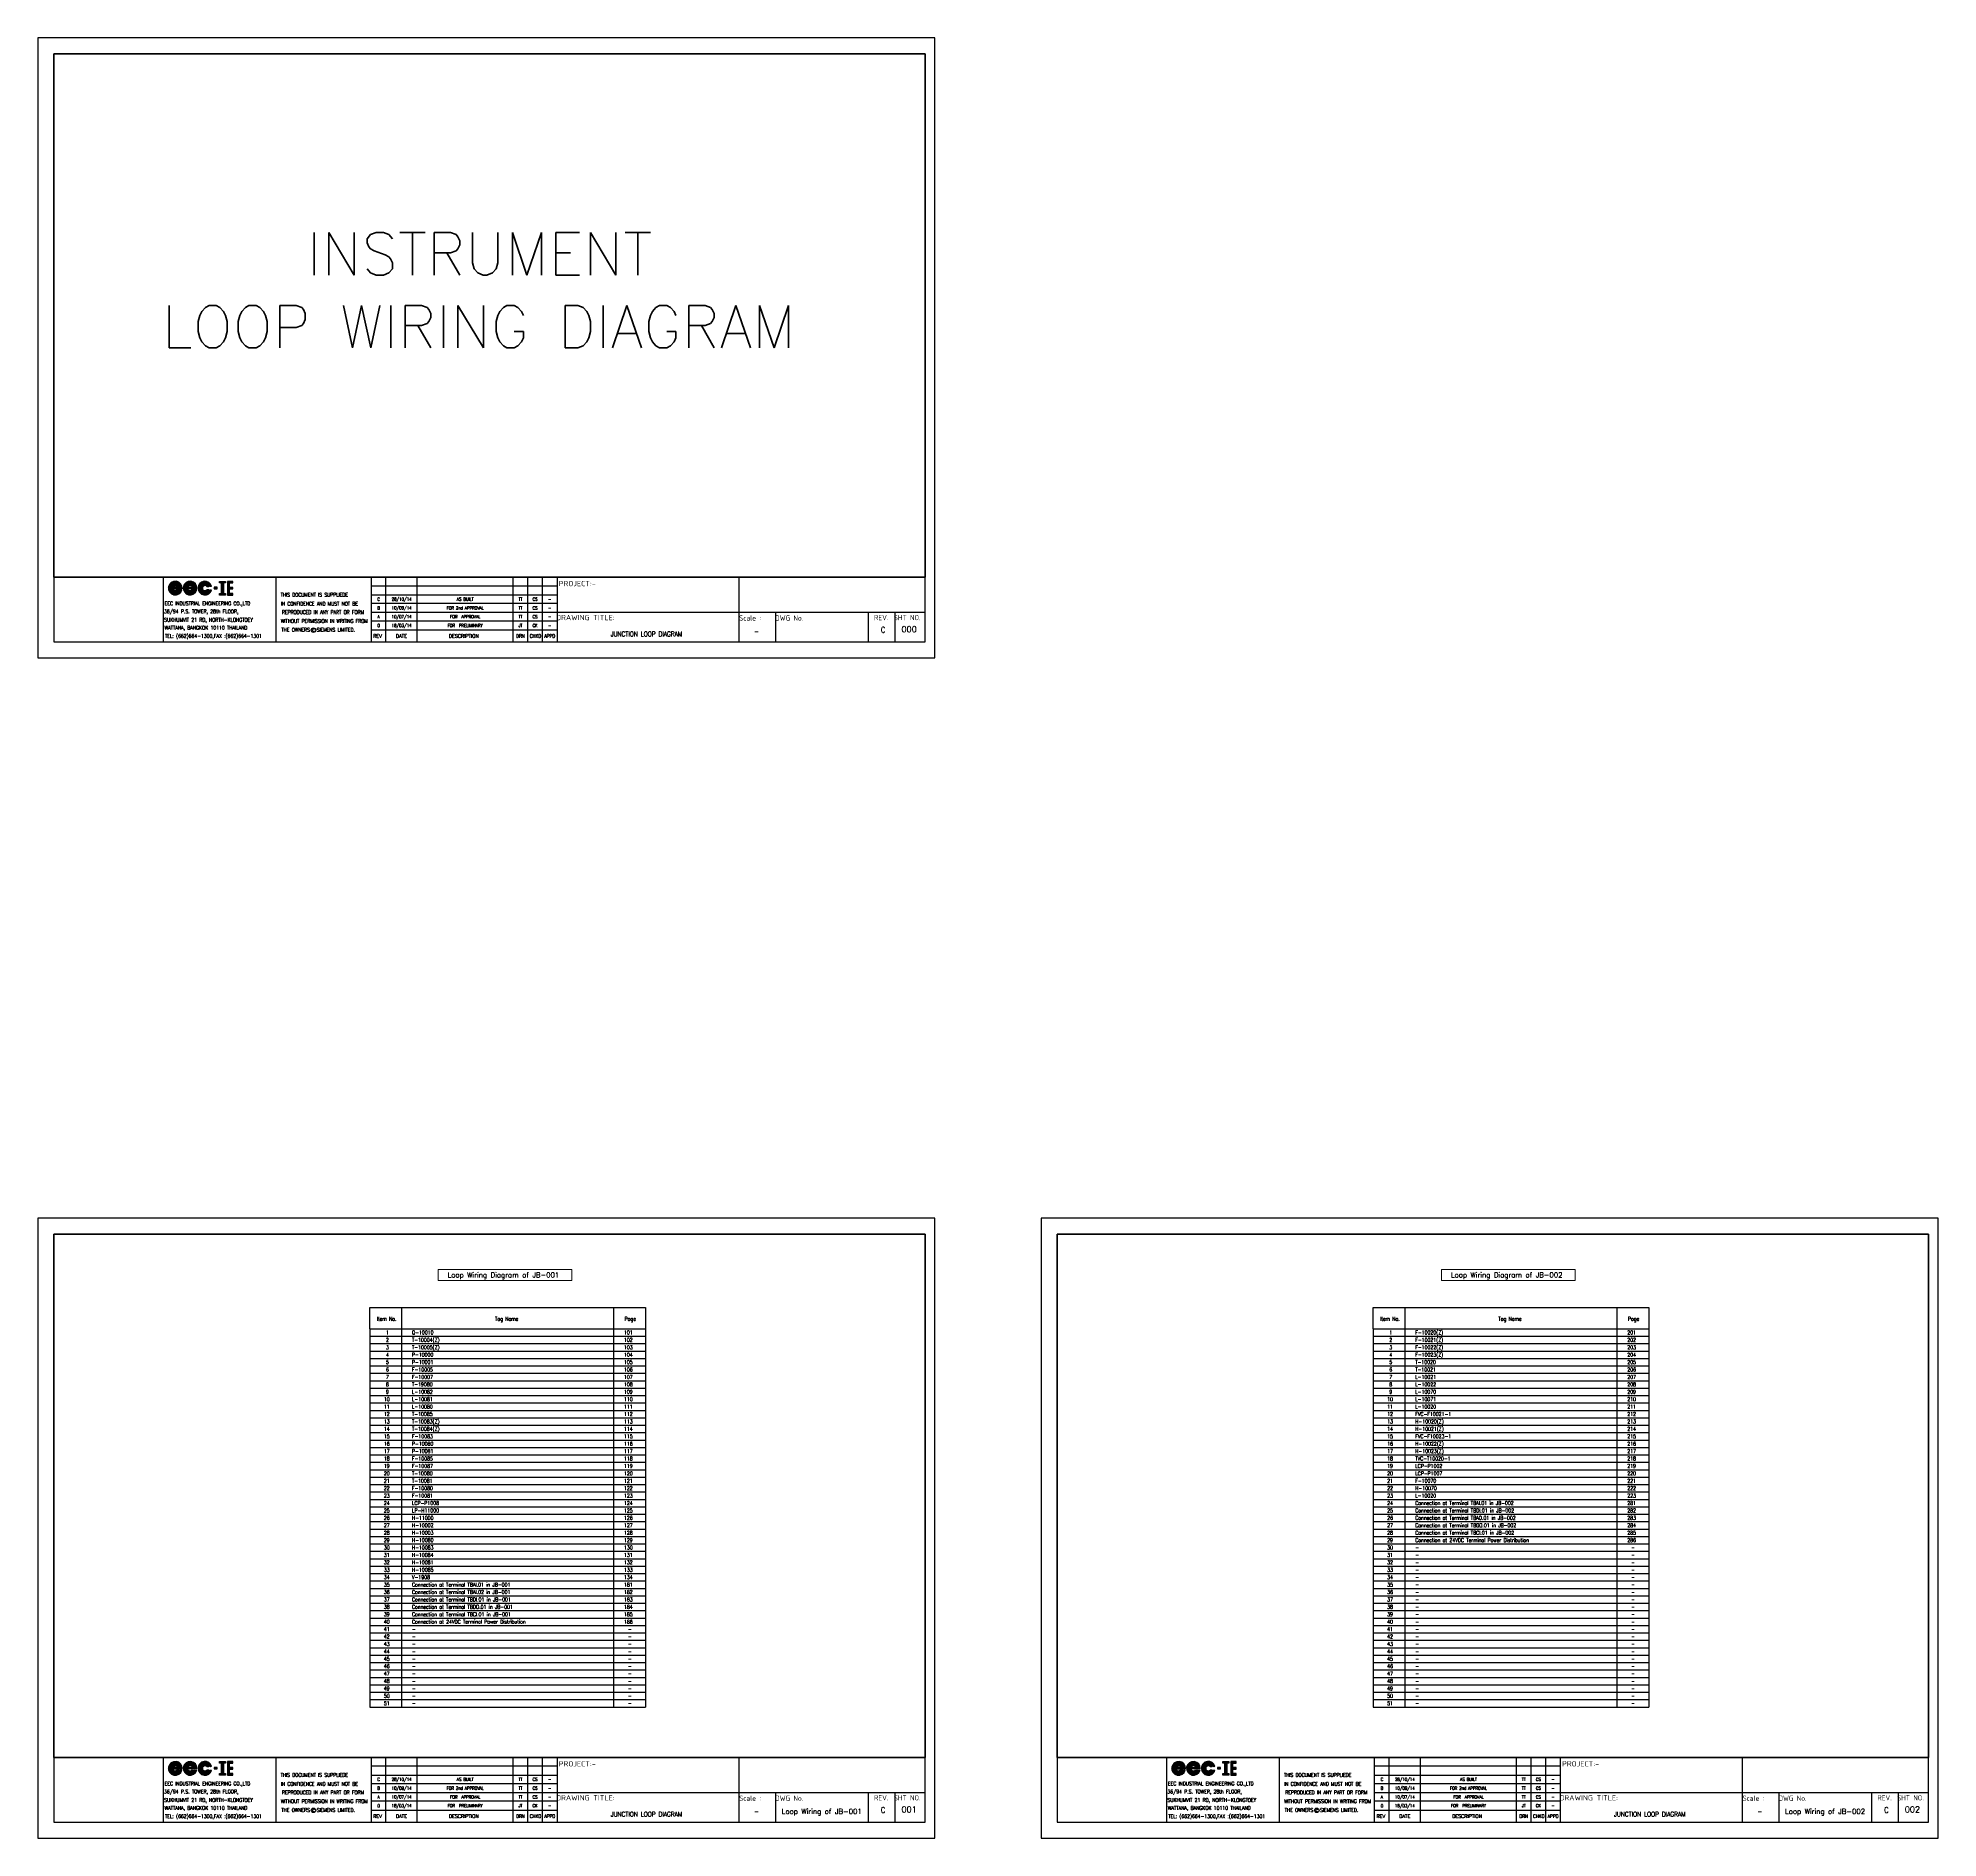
# Model space of a CAD drawing. Header units: millimetres. Extents: x -14942 to 24072, y -50285 to 2207.
# Drawn here: x 534 to 1430, y -575 to 275 of the extents above; entities that cross this region are included whole.
import ezdxf
from ezdxf.enums import TextEntityAlignment as Align

# ---------------------------------------------------------------- set-up
doc = ezdxf.new("R2010")
doc.units = ezdxf.units.MM
doc.header["$MEASUREMENT"] = 0
doc.layers.get('0').update_dxf_attribs({"linetype": 'CONTINUOUS'})
for name, color, linetype in [('52049_PAPER A4$0$Frame_A1', 253, 'CONTINUOUS'), ('INSTRUMENT', 1, 'CONTINUOUS'), ('LINE', 3, 'CONTINUOUS'), ('TEXT', 2, 'CONTINUOUS')]:
    doc.layers.add(name, color=color, linetype=linetype)
doc.styles.add('52049_PAPER A4$0$ISO Proportional', font='isocp.shx')
doc.styles.add('52049_PAPER A4$0$ROMANS', font='isocp.shx')
doc.styles.add('52049_PAPER A4$0$Romans-title', font='romans.shx')
doc.styles.add('ROMANS', font='romans')

# ---------------------------------------------------------------- blocks, each defined once
blk = doc.blocks.new('52049_PAPER A4$0$eec-ie')
at = {"layer": '52049_PAPER A4$0$Frame_A1', "color": 0, "lineweight": -3}
for p, q in [((0, 0), (0.87, 0.87)), ((0, -0.08), (0.3, 0.22)), ((0, -0.16), (0.26, 0.1)), ((0, -0.23), (0.24, 0)), ((0.01, 0.09), (0.78, 0.86)), ((0.04, 0.2), (0.68, 0.83)), ((0.09, 0.32), (0.55, 0.78)), ((0.26, 0.57), (0.3, 0.62)), ((0.34, -0.12), (1, 0.53)), ((0.35, -0.04), (0.92, 0.53)), ((0.35, -0.19), (1.07, 0.52)), ((0.36, 0.05), (0.82, 0.51)), ((0.37, -0.26), (0.66, 0.04)), ((0.39, -0.32), (0.74, 0.04)), ((0.4, 0.17), (0.7, 0.47)), ((0.41, -0.37), (0.82, 0.04)), ((1.69, 0.04), (0.64, 0.04)), ((0.65, 0.57), (0.96, 0.88)), ((0.68, -0.17), (0.9, 0.04)), ((0.76, -0.17), (0.98, 0.04)), ((0.77, 0.62), (1.03, 0.88)), ((0.84, -0.17), (1.05, 0.04)), ((0.87, 0.64), (1.1, 0.87)), ((0.87, 0.25), (1.13, 0.51)), ((0.92, -0.17), (1.13, 0.04)), ((0.95, 0.64), (1.17, 0.86)), ((0.96, 0.26), (1.19, 0.49)), ((1, -0.17), (1.21, 0.04)), ((1.03, 0.64), (1.23, 0.84)), ((1.03, 0.25), (1.24, 0.46)), ((1.07, -0.17), (1.29, 0.04)), ((1.09, 0.24), (1.29, 0.44)), ((1.1, 0.63), (1.29, 0.82)), ((1.15, 0.21), (1.34, 0.4)), ((1.15, -0.17), (1.37, 0.04)), ((1.16, 0.62), (1.35, 0.8)), ((1.19, 0.18), (1.38, 0.37)), ((1.22, 0.6), (1.4, 0.78)), ((1.22, 0.15), (1.54, 0.15)), ((1.23, -0.17), (1.44, 0.04)), ((1.25, 0.15), (1.42, 0.33)), ((1.28, 0.57), (1.45, 0.75)), ((1.31, -0.17), (1.52, 0.04)), ((1.32, 0.15), (1.46, 0.29)), ((1.33, 0.55), (1.5, 0.72)), ((1.38, 0.52), (1.54, 0.69)), ((1.39, -0.17), (1.6, 0.04)), ((1.4, 0.15), (1.49, 0.24)), ((1.42, 0.49), (1.59, 0.65)), ((1.46, 0.45), (1.63, 0.62)), ((1.46, -0.17), (1.68, 0.04)), ((1.48, 0.15), (1.52, 0.19)), ((1.5, 0.41), (1.67, 0.58)), ((1.54, 0.37), (1.71, 0.54)), ((1.54, -0.17), (1.9, 0.18)), ((1.57, 0.33), (1.74, 0.49)), ((1.6, 0.28), (1.77, 0.45)), ((1.62, -0.17), (1.91, 0.12)), ((1.63, 0.23), (1.8, 0.4)), ((1.65, 0.17), (1.83, 0.35)), ((1.67, 0.11), (1.86, 0.3)), ((1.69, 0.05), (1.88, 0.24)), ((1.7, -0.17), (1.93, 0.06)), ((2.09, -0.09), (2.37, 0.19)), ((2.1, -0.01), (2.51, 0.41)), ((2.1, -0.17), (2.34, 0.08)), ((2.11, 0.08), (2.88, 0.86)), ((2.13, 0.18), (2.78, 0.83)), ((2.18, 0.31), (2.65, 0.78)), ((2.31, 0.52), (2.45, 0.65)), ((2.44, -0.05), (3.02, 0.52)), ((2.44, -0.13), (3.1, 0.52)), ((2.45, -0.2), (2.78, 0.13)), ((2.46, 0.04), (2.93, 0.51)), ((2.46, -0.26), (2.76, 0.04)), ((2.48, -0.32), (2.84, 0.04)), ((2.49, 0.15), (2.81, 0.47)), ((2.56, 0.45), (2.97, 0.87)), ((2.72, -0.17), (2.92, 0.04)), ((2.73, 0.04), (3.79, 0.04)), ((2.77, 0.59), (3.06, 0.87)), ((2.79, -0.17), (3, 0.04)), ((2.84, 0.19), (3.17, 0.51)), ((2.87, -0.17), (3.08, 0.04)), ((2.89, 0.63), (3.13, 0.87)), ((2.95, -0.17), (3.15, 0.04)), ((2.98, 0.64), (3.2, 0.86)), ((2.98, 0.26), (3.23, 0.5)), ((3.03, -0.17), (3.23, 0.04)), ((3.06, 0.65), (3.27, 0.85)), ((3.07, 0.26), (3.29, 0.48)), ((3.11, -0.17), (3.31, 0.04)), ((3.14, 0.64), (3.33, 0.83)), ((3.14, 0.25), (3.34, 0.46)), ((3.18, -0.17), (3.39, 0.04)), ((3.2, 0.24), (3.39, 0.43)), ((3.21, 0.63), (3.39, 0.81)), ((3.25, 0.21), (3.44, 0.4)), ((3.26, -0.17), (3.47, 0.04)), ((3.27, 0.62), (3.44, 0.79)), ((3.29, 0.18), (3.48, 0.36)), ((3.62, 0.16), (3.31, 0.16)), ((3.33, 0.6), (3.5, 0.77)), ((3.34, -0.17), (3.54, 0.04)), ((3.36, 0.16), (3.52, 0.32)), ((3.38, 0.57), (3.55, 0.74)), ((3.42, -0.17), (3.62, 0.04)), ((3.43, 0.55), (3.59, 0.71)), ((3.43, 0.16), (3.55, 0.28)), ((3.48, 0.52), (3.64, 0.68)), ((3.5, -0.17), (3.7, 0.04)), ((3.51, 0.16), (3.58, 0.23)), ((3.52, 0.48), (3.68, 0.64)), ((3.57, 0.45), (3.72, 0.61)), ((3.57, -0.17), (3.78, 0.04)), ((3.59, 0.16), (3.61, 0.18)), ((3.6, 0.41), (3.76, 0.57)), ((3.64, 0.37), (3.8, 0.53)), ((3.65, -0.17), (3.99, 0.17)), ((3.67, 0.32), (3.83, 0.48)), ((3.7, 0.27), (3.87, 0.44)), ((3.73, 0.22), (3.9, 0.39)), ((3.73, -0.17), (4, 0.11)), ((3.75, 0.17), (3.92, 0.34)), ((3.77, 0.11), (3.95, 0.28)), ((3.79, 0.05), (3.97, 0.23)), ((3.81, -0.17), (4.02, 0.04)), ((4.18, -0.03), (4.57, 0.36)), ((4.18, -0.11), (4.47, 0.18)), ((4.18, -0.18), (4.43, 0.07)), ((4.19, 0.06), (5, 0.86)), ((4.21, 0.16), (4.9, 0.84)), ((4.25, 0.28), (4.78, 0.8)), ((4.34, 0.45), (4.61, 0.71)), ((4.53, -0.15), (5.2, 0.53)), ((4.53, -0.07), (5.13, 0.53)), ((4.54, 0.02), (5.04, 0.52)), ((4.54, -0.22), (4.86, 0.1)), ((4.57, 0.12), (4.93, 0.49)), ((4.69, 0.48), (5.08, 0.87)), ((4.69, 0.32), (4.73, 0.37)), ((4.88, 0.59), (5.16, 0.88)), ((4.96, 0.2), (5.27, 0.52)), ((4.99, 0.63), (5.24, 0.87)), ((5.08, 0.64), (5.31, 0.86)), ((5.09, 0.25), (5.33, 0.5)), ((5.16, 0.64), (5.37, 0.85)), ((5.17, 0.26), (5.39, 0.48)), ((5.24, 0.64), (5.43, 0.83)), ((5.24, 0.25), (5.44, 0.46)), ((5.3, 0.63), (5.49, 0.82)), ((5.3, 0.23), (5.49, 0.43)), ((5.35, 0.2), (5.54, 0.39)), ((5.37, 0.61), (5.55, 0.79)), ((5.39, 0.17), (5.58, 0.36)), ((5.4, 0.15), (5.72, 0.15)), ((5.42, 0.59), (5.6, 0.77)), ((5.46, 0.15), (5.62, 0.32)), ((5.48, 0.57), (5.65, 0.74)), ((5.53, 0.54), (5.7, 0.71)), ((5.53, 0.15), (5.65, 0.27)), ((5.58, 0.51), (5.74, 0.68)), ((5.61, 0.15), (5.68, 0.23)), ((5.62, 0.47), (5.79, 0.64)), ((5.66, 0.44), (5.83, 0.6)), ((5.69, 0.15), (5.71, 0.18)), ((5.7, 0.4), (5.87, 0.56)), ((5.73, 0.36), (5.9, 0.52)), ((5.77, 0.31), (5.94, 0.48)), ((5.8, 0.26), (5.97, 0.43)), ((5.82, 0.21), (6, 0.38)), ((5.85, 0.15), (6.02, 0.33)), ((6.09, 0.15), (5.85, 0.15)), ((5.92, 0.15), (6.05, 0.28)), ((6, 0.15), (6.07, 0.22)), ((6.08, 0.15), (6.09, 0.16)), ((6.9, 0.04), (6.46, 0.04)), ((6.46, 0.04), (6.46, -0.18)), ((6.46, -0.01), (6.51, 0.04)), ((6.46, -0.09), (6.59, 0.04)), ((6.46, -0.17), (6.66, 0.04)), ((6.52, -0.18), (6.74, 0.04)), ((6.6, -0.18), (6.82, 0.04)), ((6.68, -0.18), (6.9, 0.04)), ((6.9, -0.18), (6.9, 0.04)), ((7.23, 0.68), (7.41, 0.86)), ((7.27, 0.64), (7.49, 0.86)), ((7.35, 0.64), (7.57, 0.86)), ((7.43, 0.64), (7.65, 0.86)), ((7.5, 0.64), (7.72, 0.86)), ((7.51, 0.57), (7.8, 0.86)), ((7.51, 0.49), (7.88, 0.86)), ((7.51, 0.41), (7.96, 0.86)), ((7.51, 0.34), (7.78, 0.61)), ((7.51, 0.26), (7.78, 0.53)), ((7.51, 0.18), (7.78, 0.45)), ((7.51, 0.1), (7.78, 0.38)), ((7.51, 0.02), (7.78, 0.3)), ((7.51, -0.05), (7.78, 0.22)), ((7.51, -0.13), (7.78, 0.14)), ((7.51, -0.21), (7.78, 0.07)), ((7.82, 0.64), (8.04, 0.86)), ((7.89, 0.64), (8.06, 0.81)), ((7.97, 0.64), (8.06, 0.73)), ((8.05, 0.64), (8.06, 0.65)), ((8.33, 0.46), (8.74, 0.86)), ((8.33, 0.54), (8.66, 0.86)), ((8.33, 0.38), (8.82, 0.86)), ((8.33, 0.69), (8.5, 0.86)), ((8.33, 0.62), (8.58, 0.86)), ((8.33, 0.3), (8.61, 0.58)), ((8.33, 0.23), (8.61, 0.5)), ((8.33, 0.15), (8.61, 0.42)), ((8.33, 0.07), (8.61, 0.35)), ((8.33, -0.01), (8.61, 0.27)), ((8.33, -0.09), (8.61, 0.19)), ((8.33, -0.16), (8.61, 0.11)), ((8.33, -0.24), (8.61, 0.03)), ((8.33, -0.4), (8.74, 0.01)), ((8.33, -0.32), (8.66, 0.01)), ((8.33, -0.48), (8.82, 0.01)), ((8.67, 0.64), (8.89, 0.86)), ((8.68, -0.21), (8.9, 0.01)), ((8.75, 0.64), (8.97, 0.86)), ((8.75, -0.21), (8.97, 0.01)), ((8.83, 0.64), (9.05, 0.86)), ((8.83, -0.21), (9.05, 0.01)), ((8.91, 0.64), (9.11, 0.84)), ((8.99, 0.64), (9.11, 0.76)), ((9.06, 0.64), (9.11, 0.69)), ((0.02, -0.3), (0.23, -0.08)), ((0.03, -0.36), (0.23, -0.16)), ((0.05, -0.42), (0.24, -0.23)), ((0.07, -0.47), (0.26, -0.29)), ((0.1, -0.53), (0.27, -0.35)), ((0.12, -0.58), (0.3, -0.4)), ((0.15, -0.63), (0.32, -0.46)), ((0.19, -0.67), (0.35, -0.5)), ((0.22, -0.72), (0.39, -0.55)), ((0.26, -0.76), (0.42, -0.59)), ((0.3, -0.8), (0.46, -0.63)), ((0.34, -0.83), (0.5, -0.67)), ((0.38, -0.87), (0.55, -0.7)), ((0.42, -0.9), (0.59, -0.73)), ((0.44, -0.42), (0.64, -0.22)), ((0.47, -0.47), (0.66, -0.27)), ((0.47, -0.93), (0.65, -0.76)), ((0.5, -0.51), (0.69, -0.32)), ((0.52, -0.96), (0.7, -0.78)), ((0.54, -0.55), (0.73, -0.36)), ((0.58, -0.59), (0.78, -0.39)), ((0.58, -0.98), (0.76, -0.8)), ((0.62, -0.17), (1.94, -0.17)), ((0.63, -0.62), (0.83, -0.42)), ((0.63, -1.01), (0.82, -0.82)), ((0.68, -0.65), (0.89, -0.44)), ((0.69, -1.03), (0.89, -0.83)), ((0.73, -0.67), (0.96, -0.45)), ((0.75, -1.04), (0.96, -0.83)), ((0.79, -0.69), (1.04, -0.44)), ((0.82, -1.05), (1.04, -0.83)), ((0.85, -0.71), (1.19, -0.37)), ((0.89, -1.06), (1.14, -0.81)), ((0.92, -0.72), (1.29, -0.34)), ((0.96, -1.07), (1.25, -0.77)), ((1, -0.72), (1.37, -0.34)), ((1.04, -1.06), (1.76, -0.34)), ((1.09, -0.71), (1.45, -0.34)), ((1.13, -1.05), (1.84, -0.34)), ((1.2, -0.67), (1.53, -0.34)), ((1.54, -0.34), (1.22, -0.34)), ((1.23, -1.03), (1.9, -0.36)), ((1.35, -0.99), (1.86, -0.48)), ((1.53, -0.88), (1.76, -0.66)), ((1.65, -0.38), (1.68, -0.34)), ((1.91, -0.34), (1.66, -0.34)), ((1.78, -0.17), (1.94, -0.01)), ((1.85, -0.17), (1.94, -0.09)), ((1.93, -0.17), (1.94, -0.17)), ((2.1, -0.24), (2.32, -0.02)), ((2.11, -0.3), (2.32, -0.1)), ((2.13, -0.36), (2.32, -0.17)), ((2.15, -0.42), (2.33, -0.24)), ((2.17, -0.48), (2.35, -0.3)), ((2.2, -0.53), (2.37, -0.36)), ((2.22, -0.58), (2.39, -0.42)), ((2.25, -0.63), (2.42, -0.47)), ((2.29, -0.68), (2.45, -0.51)), ((2.32, -0.72), (2.48, -0.56)), ((2.36, -0.76), (2.52, -0.6)), ((2.4, -0.8), (2.56, -0.64)), ((2.44, -0.84), (2.6, -0.68)), ((2.48, -0.87), (2.64, -0.71)), ((2.51, -0.38), (2.71, -0.17)), ((2.53, -0.9), (2.69, -0.74)), ((2.54, -0.43), (2.73, -0.23)), ((2.57, -0.47), (2.76, -0.28)), ((2.58, -0.93), (2.74, -0.77)), ((2.6, -0.51), (2.79, -0.33)), ((2.63, -0.96), (2.8, -0.79)), ((2.64, -0.55), (2.83, -0.37)), ((2.68, -0.98), (2.86, -0.81)), ((2.69, -0.59), (2.87, -0.4)), ((4.02, -0.17), (2.71, -0.17)), ((2.73, -0.62), (2.93, -0.43)), ((2.74, -1.01), (2.92, -0.82)), ((2.78, -0.65), (2.99, -0.44)), ((2.8, -1.02), (2.99, -0.83)), ((2.84, -0.67), (3.06, -0.45)), ((2.86, -1.04), (3.06, -0.84)), ((2.9, -0.69), (3.14, -0.44)), ((2.92, -1.05), (3.14, -0.83)), ((2.96, -0.7), (3.32, -0.35)), ((2.99, -1.06), (3.24, -0.81)), ((3.03, -0.71), (3.39, -0.35)), ((3.07, -1.06), (3.36, -0.77)), ((3.11, -0.71), (3.47, -0.35)), ((3.15, -1.06), (3.86, -0.35)), ((3.2, -0.7), (3.55, -0.35)), ((3.24, -1.04), (3.94, -0.35)), ((3.31, -0.35), (3.62, -0.35)), ((3.32, -0.65), (3.62, -0.36)), ((3.35, -1.02), (3.98, -0.38)), ((3.48, -0.97), (3.93, -0.51)), ((3.74, -0.39), (3.78, -0.35)), ((3.76, -0.35), (3.99, -0.35)), ((3.89, -0.17), (4.02, -0.03)), ((3.96, -0.17), (4.03, -0.11)), ((4.19, -0.25), (4.42, -0.03)), ((4.21, -0.32), (4.41, -0.11)), ((4.22, -0.38), (4.42, -0.18)), ((4.24, -0.44), (4.43, -0.25)), ((4.26, -0.49), (4.45, -0.31)), ((4.29, -0.54), (4.47, -0.37)), ((4.32, -0.59), (4.49, -0.42)), ((4.35, -0.64), (4.52, -0.47)), ((4.38, -0.69), (4.55, -0.52)), ((4.42, -0.73), (4.58, -0.56)), ((4.45, -0.77), (4.62, -0.6)), ((4.49, -0.81), (4.66, -0.64)), ((4.53, -0.84), (4.7, -0.68)), ((4.56, -0.28), (4.8, -0.03)), ((4.58, -0.33), (4.8, -0.11)), ((4.58, -0.88), (4.75, -0.71)), ((4.6, -0.39), (4.81, -0.18)), ((4.62, -0.91), (4.8, -0.74)), ((4.63, -0.44), (4.83, -0.24)), ((4.66, -0.48), (4.86, -0.29)), ((4.67, -0.94), (4.85, -0.77)), ((4.7, -0.52), (4.89, -0.33)), ((4.72, -0.97), (4.9, -0.79)), ((4.74, -0.56), (4.93, -0.37)), ((4.78, -0.6), (4.98, -0.4)), ((4.78, -0.99), (4.96, -0.81)), ((4.83, -0.63), (5.03, -0.43)), ((4.83, -1.01), (5.03, -0.82)), ((4.88, -0.66), (5.09, -0.44)), ((4.89, -1.03), (5.1, -0.83)), ((4.93, -0.68), (5.17, -0.45)), ((4.96, -1.05), (5.17, -0.83)), ((4.99, -0.7), (5.26, -0.43)), ((5.02, -1.06), (5.26, -0.82)), ((5.06, -0.71), (5.43, -0.34)), ((5.09, -1.06), (5.36, -0.8)), ((5.13, -0.72), (5.5, -0.34)), ((5.17, -1.07), (5.49, -0.75)), ((5.21, -0.71), (5.58, -0.34)), ((5.25, -1.06), (5.97, -0.34)), ((5.3, -0.7), (5.66, -0.34)), ((5.35, -1.05), (6.05, -0.34)), ((5.72, -0.34), (5.4, -0.34)), ((5.43, -0.65), (5.71, -0.37)), ((5.45, -1.02), (6.07, -0.4)), ((5.58, -0.96), (6.02, -0.53)), ((5.81, -0.43), (5.89, -0.34)), ((5.85, -0.34), (6.09, -0.34)), ((6.46, -0.18), (6.9, -0.18)), ((6.75, -0.18), (6.9, -0.04)), ((6.83, -0.18), (6.9, -0.12)), ((7.23, -0.95), (7.34, -0.84)), ((7.23, -0.88), (7.26, -0.84)), ((7.23, -1.03), (7.42, -0.84)), ((7.28, -1.07), (7.5, -0.84)), ((7.35, -1.07), (7.78, -0.64)), ((7.43, -1.07), (7.78, -0.71)), ((7.51, -0.29), (7.78, -0.01)), ((7.51, -0.37), (7.78, -0.09)), ((7.51, -0.44), (7.78, -0.17)), ((7.51, -0.52), (7.78, -0.25)), ((7.51, -0.6), (7.78, -0.32)), ((7.51, -0.68), (7.78, -0.4)), ((7.51, -0.76), (7.78, -0.48)), ((7.51, -0.83), (7.78, -0.56)), ((7.51, -1.07), (7.78, -0.79)), ((7.59, -1.07), (7.81, -0.84)), ((7.67, -1.07), (7.89, -0.84)), ((7.74, -1.07), (7.96, -0.84)), ((7.82, -1.07), (8.04, -0.84)), ((7.9, -1.07), (8.06, -0.91)), ((7.98, -1.07), (8.06, -0.98)), ((8.06, -1.07), (8.06, -1.06)), ((8.33, -0.55), (8.61, -0.28)), ((8.33, -0.63), (8.61, -0.36)), ((8.33, -0.71), (8.61, -0.43)), ((8.33, -0.79), (8.61, -0.51)), ((8.33, -0.86), (8.61, -0.59)), ((8.33, -0.94), (8.61, -0.67)), ((8.33, -1.02), (8.61, -0.75)), ((8.37, -1.07), (8.61, -0.82)), ((8.45, -1.07), (8.67, -0.84)), ((8.52, -1.07), (8.74, -0.84)), ((8.6, -1.07), (8.82, -0.84)), ((8.68, -1.07), (8.9, -0.84)), ((8.76, -1.07), (8.98, -0.84)), ((8.84, -1.07), (9.06, -0.84)), ((8.91, -0.21), (9.11, -0.02)), ((8.91, -1.07), (9.11, -0.87)), ((8.99, -0.21), (9.11, -0.09)), ((8.99, -1.07), (9.11, -0.95)), ((9.07, -0.21), (9.11, -0.17)), ((9.07, -1.07), (9.11, -1.03))]:
    blk.add_line(p, q, dxfattribs=at)
for points in [[(7.23, 0.86), (8.06, 0.86), (8.06, 0.64), (7.78, 0.64), (7.78, -0.84), (8.06, -0.84), (8.06, -1.07), (7.23, -1.07), (7.23, -0.84), (7.51, -0.84), (7.51, 0.64), (7.23, 0.64)], [(8.61, 0.01), (8.61, 0.64), (9.11, 0.64), (9.11, 0.86), (8.33, 0.86), (8.33, -1.07), (9.11, -1.07), (9.11, -0.84), (8.61, -0.84), (8.61, -0.21), (9.11, -0.21), (9.11, 0.01)]]:
    blk.add_lwpolyline(points, close=True, dxfattribs=at)
for centre, radius, start, end in [((0.97, -0.09), 0.972, 355.3439, 345.1466), ((0.97, -0.09), 0.737, 10.5243, 340.256), ((0.97, -0.09), 0.623, 23.5697, 336.4303), ((0.97, -0.09), 0.354, 44.7876, 157.6107), ((3.06, -0.09), 0.967, 355.6074, 344.7747), ((3.06, -0.09), 0.742, 10.0766, 339.9937), ((3.06, -0.09), 0.618, 24.2545, 335.7455), ((3.06, -0.09), 0.358, 45.1096, 158.7579), ((5.15, -0.09), 0.972, 14.8534, 345.1466), ((5.15, -0.09), 0.737, 19.744, 340.256), ((5.15, -0.09), 0.623, 23.5697, 336.4303), ((5.15, -0.09), 0.354, 44.7876, 315.2124), ((0.97, -0.09), 0.354, 192.8901, 315.2124), ((3.06, -0.09), 0.358, 191.9242, 314.8904)]:
    blk.add_arc(centre, radius, start, end, dxfattribs=at)
blk = doc.blocks.new('52049_PAPER A4$0$eec logo')
at = {"color": 7, "xscale": 2.786697286423482, "yscale": 2.786697286423482, "zscale": 2.786697286423482}
blk.add_blockref('52049_PAPER A4$0$eec-ie', (50.01, 25.95), dxfattribs=at)
blk = doc.blocks.new('FJB')
at = {"color": 3}
for p, q in [((-415.5, 38.01), (-4.5, 38.01)), ((-363.94, 38.01), (-363.94, 7.5)), ((-310.77, 38.01), (-310.77, 7.5)), ((-265.75, 7.5), (-265.75, 38.01)), ((-258.85, 7.5), (-258.85, 38.01)), ((-244.11, 7.5), (-244.11, 38.01)), ((-198.84, 7.5), (-198.84, 38.01)), ((-191.95, 7.5), (-191.95, 38.01)), ((-185.05, 7.5), (-185.05, 38.01)), ((-178.16, 38.01), (-178.16, 7.5)), ((-92.38, 38.01), (-92.38, 7.5)), ((-178.16, 21.46), (-4.5, 21.46)), ((-75.06, 21.46), (-75.06, 7.5)), ((-31.4, 21.46), (-31.4, 7.5)), ((-18.75, 21.46), (-18.75, 7.5)), ((-265.75, 13.19), (-178.16, 13.19))]:
    blk.add_line(p, q, dxfattribs=at)
at = {"color": 7}
for p, q in [((-4.5, 38.01), (-96.38, 38.01)), ((-92.38, 38.01), (-92.38, 19.85))]:
    blk.add_line(p, q, dxfattribs=at)
at = {"color": 1}
for p, q in [((-178.16, 33.87), (-265.75, 33.87)), ((-265.75, 29.74), (-178.16, 29.74)), ((-178.16, 25.6), (-265.75, 25.6)), ((-265.75, 21.46), (-178.16, 21.46)), ((-178.16, 17.33), (-265.75, 17.33))]:
    blk.add_line(p, q, dxfattribs=at)
at = {"color": 7}
blk.add_lwpolyline([(0, 0), (0, 292.5), (-423, 292.5), (-423, 0)], close=True, dxfattribs=at)
blk.add_lwpolyline([(-415.5, 285), (-4.5, 285), (-4.5, 38.01), (-415.5, 38.01)], close=True)
at = {"color": 3}
blk.add_lwpolyline([(-4.5, 7.5), (-4.5, 285), (-415.5, 285), (-415.5, 7.5)], close=True, dxfattribs=at)
at = {"color": 2}
blk.add_circle((-293.05, 13.05), 1.05, dxfattribs=at)
at = {"color": 3, "xscale": 1.200000000000001, "yscale": 1.200000000000001, "zscale": 1.200000000000001}
blk.add_blockref('52049_PAPER A4$0$eec logo', (-421.49, 2.05), dxfattribs=at)
at = {"color": 2, "style": '52049_PAPER A4$0$ISO Proportional'}
for s, height, p in [('PROJECT:-', 2.482, (-168.61, 35.02)), ('DRAWING TITLE:', 2.4821, (-164.78, 18.99))]:
    blk.add_text(s, height=height, dxfattribs=at).set_placement(p, align=Align.MIDDLE_CENTER)
at = {"color": 2, "style": '52049_PAPER A4$0$Romans-title', "width": 0.8}
for s, p in [('THIS DOCUMENT IS SUPPLIEDE', (-292.63, 29.75)), ('IN CONFIDENCE AND MUST NOT BE', (-290.24, 25.51)), (' WITHOUT PERMISSION IN WRITING FROM ', (-287.9, 17.35)), (' REPRODUCED IN ANY PART OR FORM', (-289.1, 21.53)), ('THE OWNERS   SIEMENS LIMITED. ', (-290.28, 13.22))]:
    blk.add_text(s, height=1.75, dxfattribs=at).set_placement(p, align=Align.MIDDLE)
at = {"color": 2}
for s, height, style, width, p in [('C', 1.5, '52049_PAPER A4$0$Romans-title', 0.8, (-262.3, 27.67)), ('28/10/14', 1.5, '52049_PAPER A4$0$Romans-title', 0.8, (-251.48, 27.67)), ('AS BUILT', 1.5, '52049_PAPER A4$0$Romans-title', 0.8, (-221.48, 27.67)), ('TT', 1.5, '52049_PAPER A4$0$Romans-title', 0.8, (-195.39, 27.67)), ('CS', 1.5, '52049_PAPER A4$0$Romans-title', 0.8, (-188.5, 27.67)), ('-', 1.5, '52049_PAPER A4$0$Romans-title', 0.8, (-181.6, 27.67)), ('A', 1.5, '52049_PAPER A4$0$Romans-title', 0.8, (-262.3, 19.39)), ('B', 1.5, '52049_PAPER A4$0$Romans-title', 0.8, (-262.3, 23.53)), ('10/09/14', 1.5, '52049_PAPER A4$0$Romans-title', 0.8, (-251.48, 23.53)), ('10/07/14', 1.5, '52049_PAPER A4$0$Romans-title', 0.8, (-251.48, 19.39)), ('FOR 2nd APPROVAL', 1.5, '52049_PAPER A4$0$Romans-title', 0.8, (-221.48, 23.53)), ('FOR  APPROVAL', 1.5, '52049_PAPER A4$0$Romans-title', 0.8, (-221.48, 19.39)), ('TT', 1.5, '52049_PAPER A4$0$Romans-title', 0.8, (-195.39, 23.53)), ('TT', 1.5, '52049_PAPER A4$0$Romans-title', 0.8, (-195.39, 19.39)), ('CS', 1.5, '52049_PAPER A4$0$Romans-title', 0.8, (-188.5, 23.53)), ('CS', 1.5, '52049_PAPER A4$0$Romans-title', 0.8, (-188.5, 19.39)), ('-', 1.5, '52049_PAPER A4$0$Romans-title', 0.8, (-181.6, 23.53)), ('-', 1.5, '52049_PAPER A4$0$Romans-title', 0.8, (-181.6, 19.39)), ('Scale :', 2.482, '52049_PAPER A4$0$ROMANS', 0.9, (-87.06, 18.78)), ('DWG No.', 2.482, '52049_PAPER A4$0$ROMANS', 0.9, (-68.61, 18.78)), ('REV.', 2.482, '52049_PAPER A4$0$ROMANS', 0.9, (-25.21, 18.99)), ('SHT NO.', 2.482, '52049_PAPER A4$0$ROMANS', 0.9, (-12.98, 18.99)), ('0', 1.5, '52049_PAPER A4$0$Romans-title', 0.8, (-262.3, 15.26)), ('18/03/14', 1.5, '52049_PAPER A4$0$Romans-title', 0.8, (-251.48, 15.26)), ('FOR  PRELIMINARY', 1.5, '52049_PAPER A4$0$Romans-title', 0.8, (-221.48, 15.26)), ('JT', 1.5, '52049_PAPER A4$0$Romans-title', 0.8, (-195.39, 15.26)), ('CK', 1.5, '52049_PAPER A4$0$Romans-title', 0.8, (-188.5, 15.26)), ('-', 1.5, '52049_PAPER A4$0$Romans-title', 0.8, (-181.6, 15.26)), ('-', 2.25, '52049_PAPER A4$0$Romans-title', 0.8, (-84, 12.48)), ('C', 2.8, '52049_PAPER A4$0$Romans-title', 0.8, (-24.36, 13.21))]:
    blk.add_text(s, height=height, dxfattribs=dict(at, style=style, width=width)).set_placement(p, align=Align.MIDDLE_CENTER)
at = {"color": 2, "style": '52049_PAPER A4$0$Romans-title'}
for s, height, width, p in [('36/94 P.S. TOWER, 28th FLOOR,', 1.75, 0.9, (-363.55, 21.03, -1.75)), ('SUKHUMVIT 21 RD, NORTH-KLONGTOEY', 1.75, 0.9, (-363.45, 17.05, -1.75)), ('EEC INDUSTRIAL ENGINEERING CO.,LTD', 1.75, 0.9, (-363.31, 24.81)), ('WATTANA, BANGKOK 10110 THAILAND ', 1.75, 0.9, (-363.25, 13.31, -1.75)), ('TEL: (662)664-1300,FAX :(662)664-1301', 1.75, 0.9, (-363.14, 9.42, -1.75)), ('DRN', 1.655, 0.8, (-197.44, 9.49)), ('CHKD', 1.655, 0.8, (-191.03, 9.49)), ('APPD', 1.655, 0.8, (-184.14, 9.49))]:
    blk.add_text(s, height=height, dxfattribs=dict(at, width=width)).set_placement(p)
blk.add_text('C', height=1.19, dxfattribs=at).set_placement((-293.05, 13.05), align=Align.MIDDLE)
for s, height, p in [('REV', 1.655, (-264.9, 9.49)), ('DATE', 1.655, (-254.17, 9.49)), ('DESCRIPTION', 1.6548, (-229.2, 9.49))]:
    blk.add_text(s, height=height, dxfattribs=at).set_placement(p)
at = {"layer": 'TEXT', "style": 'ROMANS', "width": 0.8}
blk.add_text('JUNCTION LOOP DIAGRAM ', height=2.25, dxfattribs=at).set_placement((-135.27, 11.24), align=Align.MIDDLE_CENTER)

msp = doc.modelspace()

# ---------------------------------------------------------------- linework, layer by layer
at = {"layer": 'INSTRUMENT', "color": 7}
for p, q in [((690.23, -334.43), (690.23, -324.43)), ((690.23, -324.43), (820.23, -324.43)), ((690.23, -324.43), (740.23, -324.43)), ((690.23, -324.43), (705.23, -324.43)), ((705.23, -324.43), (705.23, -512.93)), ((705.23, -324.43), (805.23, -324.43)), ((805.23, -324.43), (805.23, -512.93)), ((805.23, -324.43), (820.23, -324.43)), ((820.23, -324.43), (820.23, -512.93)), ((1163.53, -334.43), (1163.53, -324.43)), ((1163.53, -324.43), (1293.53, -324.43)), ((1163.53, -324.43), (1213.53, -324.43)), ((1163.53, -324.43), (1178.53, -324.43)), ((1178.53, -324.43), (1178.53, -512.93)), ((1178.53, -324.43), (1278.53, -324.43)), ((1278.53, -324.43), (1278.53, -512.93)), ((1278.53, -324.43), (1293.53, -324.43)), ((1293.53, -324.43), (1293.53, -512.93)), ((690.23, -334.43), (690.23, -512.93)), ((690.23, -334.43), (820.23, -334.43)), ((690.23, -334.43), (690.23, -337.93)), ((690.23, -337.93), (820.23, -337.93)), ((1163.53, -334.43), (1163.53, -512.93)), ((1163.53, -334.43), (1293.53, -334.43)), ((1163.53, -334.43), (1163.53, -337.93)), ((1163.53, -337.93), (1293.53, -337.93)), ((690.23, -341.43), (820.23, -341.43)), ((690.23, -344.93), (820.23, -344.93)), ((690.23, -348.43), (820.23, -348.43)), ((1163.53, -341.43), (1293.53, -341.43)), ((1163.53, -344.93), (1293.53, -344.93)), ((1163.53, -348.43), (1293.53, -348.43)), ((690.23, -351.93), (820.23, -351.93)), ((690.23, -355.43), (820.23, -355.43)), ((1163.53, -351.93), (1293.53, -351.93)), ((1163.53, -355.43), (1293.53, -355.43)), ((690.23, -358.93), (820.23, -358.93)), ((690.23, -362.43), (820.23, -362.43)), ((690.23, -365.93), (820.23, -365.93)), ((1163.53, -358.93), (1293.53, -358.93)), ((1163.53, -362.43), (1293.53, -362.43)), ((1163.53, -365.93), (1293.53, -365.93)), ((690.23, -369.43), (820.23, -369.43)), ((690.23, -372.93), (820.23, -372.93)), ((690.23, -376.43), (820.23, -376.43)), ((1163.53, -369.43), (1293.53, -369.43)), ((1163.53, -372.93), (1293.53, -372.93)), ((1163.53, -376.43), (1293.53, -376.43)), ((690.23, -379.93), (820.23, -379.93)), ((690.23, -383.43), (820.23, -383.43)), ((1163.53, -379.93), (1293.53, -379.93)), ((1163.53, -383.43), (1293.53, -383.43)), ((690.23, -386.93), (820.23, -386.93)), ((690.23, -390.43), (820.23, -390.43)), ((690.23, -393.93), (820.23, -393.93)), ((1163.53, -386.93), (1293.53, -386.93)), ((1163.53, -390.43), (1293.53, -390.43)), ((1163.53, -393.93), (1293.53, -393.93)), ((690.23, -397.43), (820.23, -397.43)), ((690.23, -400.93), (820.23, -400.93)), ((1163.53, -397.43), (1293.53, -397.43)), ((1163.53, -400.93), (1293.53, -400.93)), ((690.23, -404.43), (820.23, -404.43)), ((690.23, -407.93), (820.23, -407.93)), ((690.23, -411.43), (820.23, -411.43)), ((1163.53, -404.43), (1293.53, -404.43)), ((1163.53, -407.93), (1293.53, -407.93)), ((1163.53, -411.43), (1293.53, -411.43)), ((690.23, -414.93), (820.23, -414.93)), ((690.23, -418.43), (820.23, -418.43)), ((1163.53, -414.93), (1293.53, -414.93)), ((1163.53, -418.43), (1293.53, -418.43)), ((690.23, -421.93), (820.23, -421.93)), ((690.23, -425.43), (820.23, -425.43)), ((690.23, -428.93), (820.23, -428.93)), ((1163.53, -421.93), (1293.53, -421.93)), ((1163.53, -425.43), (1293.53, -425.43)), ((1163.53, -428.93), (1293.53, -428.93)), ((690.23, -432.43), (820.23, -432.43)), ((690.23, -435.93), (820.23, -435.93)), ((1163.53, -432.43), (1293.53, -432.43)), ((1163.53, -435.93), (1293.53, -435.93)), ((690.23, -439.43), (820.23, -439.43)), ((690.23, -442.93), (820.23, -442.93)), ((690.23, -446.43), (820.23, -446.43)), ((1163.53, -439.43), (1293.53, -439.43)), ((1163.53, -442.93), (1293.53, -442.93)), ((1163.53, -446.43), (1293.53, -446.43)), ((690.23, -449.93), (820.23, -449.93)), ((690.23, -453.43), (820.23, -453.43)), ((690.23, -456.93), (820.23, -456.93)), ((1163.53, -449.93), (1293.53, -449.93)), ((1163.53, -453.43), (1293.53, -453.43)), ((1163.53, -456.93), (1293.53, -456.93)), ((690.23, -460.43), (820.23, -460.43)), ((690.23, -463.93), (820.23, -463.93)), ((1163.53, -460.43), (1293.53, -460.43)), ((1163.53, -463.93), (1293.53, -463.93)), ((690.23, -467.43), (820.23, -467.43)), ((690.23, -470.93), (820.23, -470.93)), ((690.23, -474.43), (820.23, -474.43)), ((1163.53, -467.43), (1293.53, -467.43)), ((1163.53, -470.93), (1293.53, -470.93)), ((1163.53, -474.43), (1293.53, -474.43)), ((690.23, -477.93), (820.23, -477.93)), ((690.23, -481.43), (820.23, -481.43)), ((1163.53, -477.93), (1293.53, -477.93)), ((1163.53, -481.43), (1293.53, -481.43)), ((690.23, -484.93), (820.23, -484.93)), ((690.23, -488.43), (820.23, -488.43)), ((690.23, -491.93), (820.23, -491.93)), ((1163.53, -484.93), (1293.53, -484.93)), ((1163.53, -488.43), (1293.53, -488.43)), ((1163.53, -491.93), (1293.53, -491.93)), ((690.23, -495.43), (820.23, -495.43)), ((690.23, -498.93), (820.23, -498.93)), ((1163.53, -495.43), (1293.53, -495.43)), ((1163.53, -498.93), (1293.53, -498.93)), ((690.23, -502.43), (820.23, -502.43)), ((690.23, -505.93), (820.23, -505.93)), ((690.23, -509.43), (820.23, -509.43)), ((1163.53, -502.43), (1293.53, -502.43)), ((1163.53, -505.93), (1293.53, -505.93)), ((1163.53, -509.43), (1293.53, -509.43)), ((690.23, -512.93), (820.23, -512.93)), ((1163.53, -512.93), (1293.53, -512.93))]:
    msp.add_line(p, q, dxfattribs=at)
at = {"layer": 'LINE', "color": 7, "lineweight": 13}
for p, q in [((722.45, -306.4), (785.49, -306.4)), ((722.45, -306.4), (722.45, -311.61)), ((722.45, -311.61), (785.49, -311.61)), ((785.49, -306.4), (785.49, -311.61)), ((1195.74, -306.4), (1258.79, -306.4)), ((1195.74, -306.4), (1195.74, -311.61)), ((1195.74, -311.61), (1258.79, -311.61)), ((1258.79, -306.4), (1258.79, -311.61))]:
    msp.add_line(p, q, dxfattribs=at)

# ---------------------------------------------------------------- block references
at = {"layer": 'INSTRUMENT', "color": 7, "lineweight": 13}
for p in [(956.7, -17.8), (956.7, -574.75), (1430, -574.75)]:
    msp.add_blockref('FJB', p, dxfattribs=at)

# ---------------------------------------------------------------- texts
at = {"layer": 'TEXT', "color": 7, "lineweight": 13, "style": 'ROMANS'}
for s, height, p in [('INSTRUMENT', 20, (742.06, 162.84)), ('LOOP WIRING DIAGRAM', 20, (741.66, 128.5)), ('Loop Wiring Diagram of JB-001', 2.4, (753.26, -310.22)), ('Loop Wiring Diagram of JB-002', 2.4, (1226.55, -310.22)), ('Loop Wiring of JB-001', 2.4, (903.44, -563.37)), ('Loop Wiring of JB-002', 2.4, (1376.74, -563.37))]:
    msp.add_text(s, height=height, dxfattribs=at).set_placement(p, align=Align.CENTER)
for s, p in [('000', (944.64, -4.31)), ('001', (944.64, -561.25)), ('002', (1417.93, -561.25))]:
    msp.add_text(s, height=2.8, dxfattribs=at).set_placement(p, align=Align.MIDDLE)
at = {"layer": 'TEXT', "color": 7, "lineweight": 13, "style": 'ROMANS', "width": 0.8}
for s, p in [('Item No.', (693.55, -330.65)), ('Tag Name', (749.35, -330.65)), ('Page', (810.45, -330.65)), ('Item No.', (1166.84, -330.65)), ('Tag Name', (1222.64, -330.65)), ('Page', (1283.75, -330.65)), ('2', (697.85, -340.58)), ('1', (697.85, -337.08)), ('T-10004(Z)', (710.12, -340.58)), ('Q-10010', (710.12, -337.08)), ('101', (810.12, -337.08)), ('102', (810.12, -340.58)), ('2', (1171.15, -340.58)), ('1', (1171.15, -337.08)), ('F-10020(Z)', (1183.41, -337.08)), ('F-10021(Z)', (1183.41, -340.58)), ('201', (1283.41, -337.08)), ('202', (1283.41, -340.58)), ('3', (697.85, -344.08)), ('4', (697.85, -347.58)), ('5', (697.85, -351.08)), ('T-10005(Z)', (710.12, -344.08)), ('P-10000', (710.12, -347.58)), ('P-10001', (710.12, -351.08)), ('103', (810.12, -344.08)), ('104', (810.12, -347.58)), ('105', (810.12, -351.08)), ('3', (1171.15, -344.08)), ('4', (1171.15, -347.58)), ('5', (1171.15, -351.08)), ('T-10020', (1183.41, -351.08)), ('F-10022(Z)', (1183.41, -344.08)), ('F-10023(Z)', (1183.41, -347.58)), ('203', (1283.41, -344.08)), ('204', (1283.41, -347.58)), ('205', (1283.41, -351.08)), ('7', (697.85, -358.08)), ('6', (697.85, -354.58)), ('F-10005', (710.12, -354.58)), ('F-10007', (710.12, -358.08)), ('106', (810.12, -354.58)), ('107', (810.12, -358.08)), ('7', (1171.15, -358.08)), ('6', (1171.15, -354.58)), ('T-10021', (1183.41, -354.58)), ('L-10021', (1183.41, -358.08)), ('206', (1283.41, -354.58)), ('207', (1283.41, -358.08)), ('10', (696.85, -368.58)), ('8', (697.85, -361.58)), ('9', (697.85, -365.08)), ('T-19080', (710.12, -361.58)), ('L-10082', (710.12, -365.08)), ('L-10081', (710.12, -368.58)), ('108', (810.12, -361.58)), ('109', (810.12, -365.08)), ('110', (810.12, -368.58)), ('10', (1170.15, -368.58)), ('8', (1171.15, -361.58)), ('9', (1171.15, -365.08)), ('L-10022', (1183.41, -361.58)), ('L-10070', (1183.41, -365.08)), ('L-10071', (1183.41, -368.58)), ('208', (1283.41, -361.58)), ('209', (1283.41, -365.08)), ('210', (1283.41, -368.58)), ('11', (696.85, -372.08)), ('12', (696.85, -375.58)), ('T-10085', (710.12, -375.58)), ('L-10080', (710.12, -372.08)), ('111', (810.12, -372.08)), ('112', (810.12, -375.58)), ('11', (1170.15, -372.08)), ('12', (1170.15, -375.58)), ('L-10020', (1183.41, -372.08)), ('FVC-F10021-1', (1183.41, -375.58)), ('211', (1283.41, -372.08)), ('212', (1283.41, -375.58)), ('13', (696.85, -379.08)), ('14', (696.85, -382.58)), ('15', (696.85, -386.08)), ('T-10083(Z)', (710.12, -379.08)), ('T-10084(Z)', (710.12, -382.58)), ('F-10083', (710.12, -386.08)), ('113', (810.12, -379.08)), ('114', (810.12, -382.58)), ('115', (810.12, -386.08)), ('13', (1170.15, -379.08)), ('14', (1170.15, -382.58)), ('15', (1170.15, -386.08)), ('H-10020(Z)', (1183.41, -379.08)), ('H-10021(Z)', (1183.41, -382.58)), ('FVC-F10023-1', (1183.41, -386.08)), ('213', (1283.41, -379.08)), ('214', (1283.41, -382.58)), ('215', (1283.41, -386.08)), ('16', (696.85, -389.58)), ('17', (696.85, -393.08)), ('P-10080', (710.12, -389.58)), ('P-10081', (710.12, -393.08)), ('116', (810.12, -389.58)), ('117', (810.12, -393.08)), ('16', (1170.15, -389.58)), ('17', (1170.15, -393.08)), ('H-10022(Z)', (1183.41, -389.58)), ('H-10023(Z)', (1183.41, -393.08)), ('216', (1283.41, -389.58)), ('217', (1283.41, -393.08)), ('20', (696.85, -403.58)), ('18', (696.85, -396.58)), ('19', (696.85, -400.08)), ('T-10080', (710.12, -403.58)), ('F-10085', (710.12, -396.58)), ('F-10087', (710.12, -400.08)), ('118', (810.12, -396.58)), ('119', (810.12, -400.08)), ('120', (810.12, -403.58)), ('20', (1170.15, -403.58)), ('18', (1170.15, -396.58)), ('19', (1170.15, -400.08)), ('TVC-T10020-1', (1183.41, -396.58)), ('LCP-P1002', (1183.41, -400.08)), ('LCP-P1007', (1183.41, -403.58)), ('218', (1283.41, -396.58)), ('219', (1283.41, -400.08)), ('220', (1283.41, -403.58)), ('21', (696.85, -407.08)), ('22', (696.85, -410.58)), ('23', (696.85, -414.08)), ('T-10081', (710.12, -407.08)), ('F-10080', (710.12, -410.58)), ('F-10081', (710.12, -414.08)), ('121', (810.12, -407.08)), ('122', (810.12, -410.58)), ('123', (810.12, -414.08)), ('21', (1170.15, -407.08)), ('22', (1170.15, -410.58)), ('23', (1170.15, -414.08)), ('F-10070', (1183.41, -407.08)), ('H-10070', (1183.41, -410.58)), ('L-10020', (1183.41, -414.08)), ('221', (1283.41, -407.08)), ('222', (1283.41, -410.58)), ('223', (1283.41, -414.08)), ('24', (696.85, -417.58)), ('25', (696.85, -421.08)), ('LCP-P1008', (710.12, -417.58)), ('LP-H11000', (710.12, -421.08)), ('124', (810.12, -417.58)), ('125', (810.12, -421.08)), ('24', (1170.15, -417.58)), ('25', (1170.15, -421.08)), ('Connection at Terminal TBAI.01 in JB-002', (1183.41, -417.58)), ('Connection at Terminal TBDI.01 in JB-002', (1183.41, -421.08)), ('281', (1283.41, -417.58)), ('282', (1283.41, -421.08)), ('26', (696.85, -424.58)), ('27', (696.85, -428.08)), ('28', (696.85, -431.58)), ('H-11000', (710.12, -424.58)), ('H-10002', (710.12, -428.08)), ('H-10003', (710.12, -431.58)), ('126', (810.12, -424.58)), ('127', (810.12, -428.08)), ('128', (810.12, -431.58)), ('26', (1170.15, -424.58)), ('27', (1170.15, -428.08)), ('28', (1170.15, -431.58)), ('Connection at Terminal TBAO.01 in JB-002', (1183.41, -424.58)), ('Connection at Terminal TBDO.01 in JB-002', (1183.41, -428.08)), ('Connection at Terminal TBCI.01 in JB-002', (1183.41, -431.58)), ('283', (1283.41, -424.58)), ('284', (1283.41, -428.08)), ('285', (1283.41, -431.58)), ('29', (696.85, -435.08)), ('30', (696.85, -438.58)), ('H-10080', (710.12, -435.08)), ('H-10083', (710.12, -438.58)), ('129', (810.12, -435.08)), ('130', (810.12, -438.58)), ('29', (1170.15, -435.08)), ('30', (1170.15, -438.58)), ('Connection at 24VDC Terminal Power Distribution', (1183.41, -435.08)), ('-', (1183.42, -438.58)), ('286', (1283.41, -435.08)), ('-', (1285.24, -438.58)), ('31', (696.85, -442.08)), ('32', (696.85, -445.58)), ('33', (696.85, -449.08)), ('H-10084', (710.12, -442.08)), ('H-10081', (710.12, -445.58)), ('H-10085', (710.12, -449.08)), ('131', (810.12, -442.08)), ('132', (810.12, -445.58)), ('133', (810.12, -449.08)), ('31', (1170.15, -442.08)), ('32', (1170.15, -445.58)), ('33', (1170.15, -449.08)), ('-', (1183.42, -442.08)), ('-', (1183.42, -445.58)), ('-', (1285.24, -442.08)), ('-', (1285.24, -445.58)), ('34', (696.85, -452.58)), ('35', (696.85, -456.08)), ('V-1908', (710.12, -452.58)), ('Connection at Terminal TBAI.01 in JB-001', (710.12, -456.08)), ('134', (810.12, -452.58)), ('181', (810.12, -456.08)), ('34', (1170.15, -452.58)), ('35', (1170.15, -456.08)), ('-', (1183.42, -449.08)), ('-', (1183.42, -452.58)), ('-', (1183.42, -456.08)), ('-', (1285.24, -449.08)), ('-', (1285.24, -452.58)), ('-', (1285.24, -456.08)), ('36', (696.85, -459.58)), ('37', (696.85, -463.08)), ('38', (696.85, -466.58)), ('Connection at Terminal TBAI.02 in JB-001', (710.12, -459.58)), ('Connection at Terminal TBDI.01 in JB-001', (710.12, -463.08)), ('Connection at Terminal TBDO.01 in JB-001', (710.12, -466.58)), ('182', (810.12, -459.58)), ('183', (810.12, -463.08)), ('184', (810.12, -466.58)), ('36', (1170.15, -459.58)), ('37', (1170.15, -463.08)), ('38', (1170.15, -466.58)), ('-', (1183.42, -459.58)), ('-', (1183.42, -463.08)), ('-', (1183.42, -466.58)), ('-', (1285.24, -459.58)), ('-', (1285.24, -463.08)), ('-', (1285.24, -466.58)), ('39', (696.85, -470.08)), ('40', (696.85, -473.58)), ('Connection at Terminal TBCI.01 in JB-001', (710.12, -470.08)), ('Connection at 24VDC Terminal Power Distribution', (710.12, -473.58)), ('185', (810.12, -470.08)), ('186', (810.12, -473.58)), ('39', (1170.15, -470.08)), ('40', (1170.15, -473.58)), ('-', (1183.42, -470.08)), ('-', (1183.42, -473.58)), ('-', (1285.24, -470.08)), ('-', (1285.24, -473.58)), ('41', (696.85, -477.08)), ('42', (696.85, -480.58)), ('43', (696.85, -484.08)), ('-', (710.12, -477.08)), ('-', (710.12, -480.58)), ('-', (710.12, -484.08)), ('-', (811.94, -477.08)), ('-', (811.94, -480.58)), ('-', (811.94, -484.08)), ('41', (1170.15, -477.08)), ('42', (1170.15, -480.58)), ('43', (1170.15, -484.08)), ('-', (1183.42, -477.08)), ('-', (1183.42, -480.58)), ('-', (1183.42, -484.08)), ('-', (1285.24, -477.08)), ('-', (1285.24, -480.58)), ('-', (1285.24, -484.08)), ('44', (696.85, -487.58)), ('45', (696.85, -491.08)), ('46', (696.85, -494.58)), ('-', (710.12, -487.58)), ('-', (710.12, -491.08)), ('-', (811.94, -487.58)), ('-', (811.94, -491.08)), ('44', (1170.15, -487.58)), ('45', (1170.15, -491.08)), ('46', (1170.15, -494.58)), ('-', (1183.42, -487.58)), ('-', (1183.42, -491.08)), ('-', (1285.24, -487.58)), ('-', (1285.24, -491.08)), ('47', (696.85, -498.08)), ('48', (696.85, -501.58)), ('-', (710.12, -494.58)), ('-', (710.12, -498.08)), ('-', (710.12, -501.58)), ('-', (811.94, -494.58)), ('-', (811.94, -498.08)), ('-', (811.94, -501.58)), ('47', (1170.15, -498.08)), ('48', (1170.15, -501.58)), ('-', (1183.42, -494.58)), ('-', (1183.42, -498.08)), ('-', (1183.42, -501.58)), ('-', (1285.24, -494.58)), ('-', (1285.24, -498.08)), ('-', (1285.24, -501.58)), ('49', (696.85, -505.08)), ('50', (696.85, -508.58)), ('51', (696.85, -512.08)), ('-', (710.12, -505.08)), ('-', (710.12, -508.58)), ('-', (811.94, -505.08)), ('-', (811.94, -508.58)), ('49', (1170.15, -505.08)), ('50', (1170.15, -508.58)), ('51', (1170.15, -512.08)), ('-', (1183.42, -505.08)), ('-', (1183.42, -508.58)), ('-', (1285.24, -505.08)), ('-', (1285.24, -508.58)), ('-', (710.12, -512.08)), ('-', (811.94, -512.08)), ('-', (1183.42, -512.08)), ('-', (1285.24, -512.08))]:
    msp.add_text(s, height=1.8, dxfattribs=at).set_placement(p)

doc.saveas('drawing.dxf')
